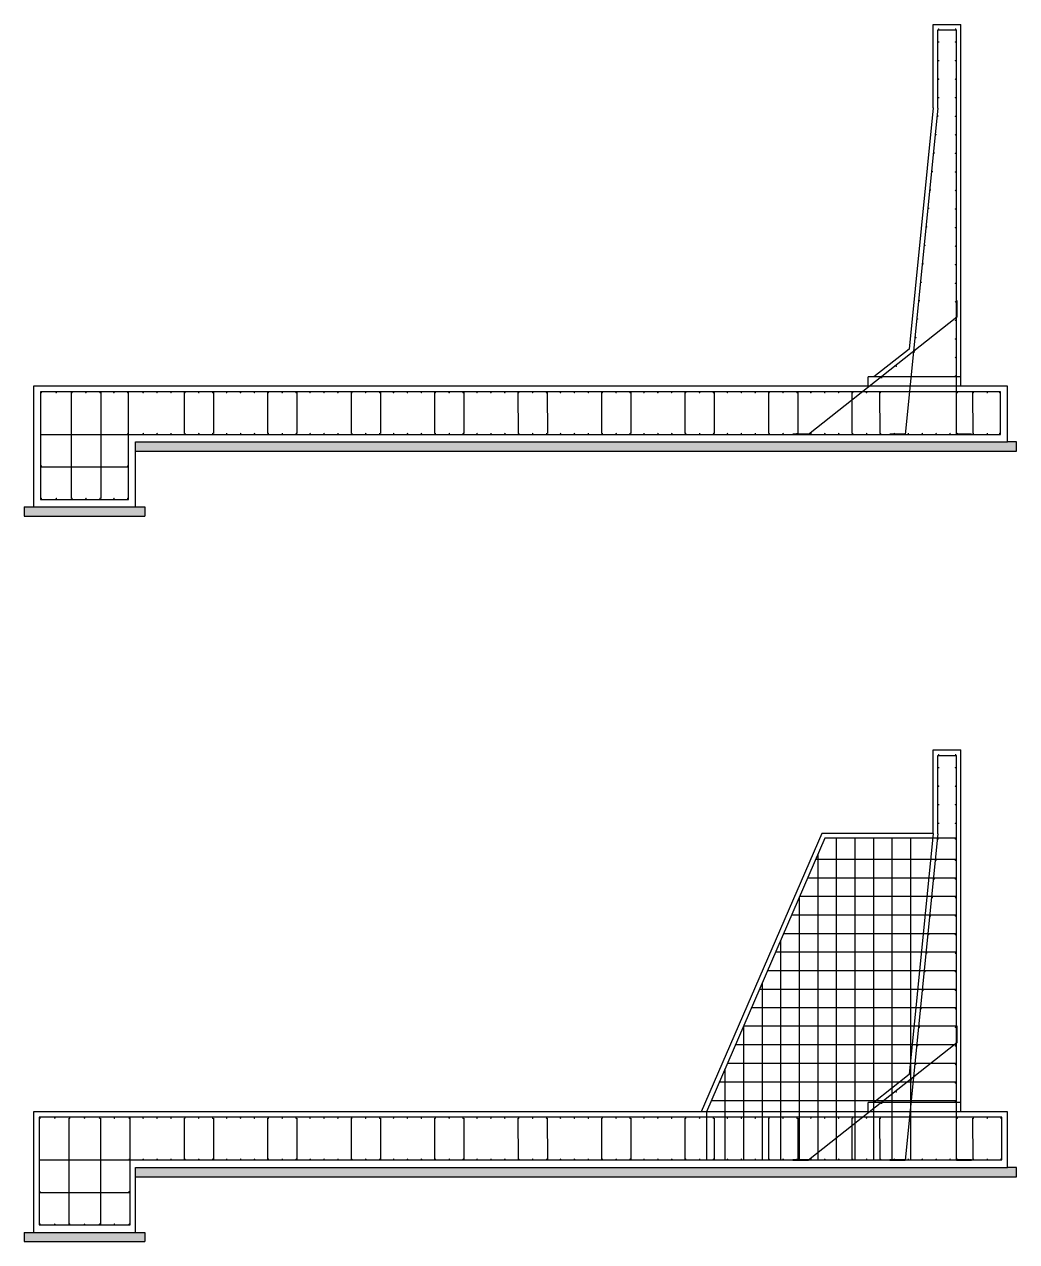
# Model space of a CAD drawing. Header units: centimetres. Extents: x 21448 to 61951, y 7284 to 18464.
# Drawn here: x 54828 to 55898, y 12918 to 14230 of the extents above; entities that cross this region are included whole.
import ezdxf

# ---------------------------------------------------------------- set-up
doc = ezdxf.new("R2010")
doc.units = ezdxf.units.CM
doc.header["$MEASUREMENT"] = 0
for name, color, linetype, lineweight in [('HATCH', 250, 'Continuous', 9), ('THAY', 7, 'Continuous', 25), ('THEPDAI', 3, 'Continuous', 30), ('THEPDOC', 1, 'Continuous', 40)]:
    doc.layers.add(name, color=color, linetype=linetype, lineweight=lineweight)
doc.layers.add('Thep chu', color=1, linetype='Continuous')

msp = doc.modelspace()

# ---------------------------------------------------------------- hatches: boundary and pattern name
at = {"layer": 'HATCH'}
h = msp.add_hatch(dxfattribs=at)
h.set_pattern_fill('AR-CONC', color=256, style=0)
h.set_pattern_definition([(50, (0, 0), (7.1726018, -0.62752135), [0.75, -8.25]), (355, (0, 0), (-1.3875133, 7.5219213), [0.6, -6.6]), (100.4514, (0.598, -0.052), (5.7850938, 6.8943954), [0.6374019, -7.0114211]), (46.1842, (0, 2), (10.6724105, -1.6551901), [1.125, -12.375]), (96.6356, (0.889, 1.862), (9.346627, 9.7411787), [0.9561029, -10.51713]), (351.1842, (0, 2), (9.3466195, 9.741186), [0.9, -9.9]), (21, (1, 1.5), (5.9690705, -4.0261889), [0.75, -8.25]), (326, (1, 1.5), (2.4331533, 7.25150045), [0.6, -6.6]), (71.4514, (1.4974, 1.1645), (8.4022263, 3.225305), [0.6374019, -7.0114211]), (37.5, (0, 0), (0.12159855, 3.32893854), [0, -6.52, 0, -6.7, 0, -6.625]), (7.5, (0, 0), (2.63069537, 3.94411712), [0, -3.82, 0, -6.37, 0, -2.525]), (327.5, (-2.23, 0), (5.33822436, -0.22554872), [0, -2.5, 0, -7.8, 0, -10.35]), (317.5, (-3.23, 0), (5.8318617, 1.00104982), [0, -3.25, 0, -5.18, 0, -7.35])])
h.paths.add_polyline_path([(55897.8, 13780.1), (55887.8, 13780.1), (54947.8, 13780.1), (54947.8, 13770.1), (55897.8, 13770.1)])
h.paths.add_polyline_path([(54957.8, 13710.1), (54947.8, 13710.1), (54837.8, 13710.1), (54827.8, 13710.1), (54827.8, 13700.1), (54957.8, 13700.1)])
h = msp.add_hatch(dxfattribs=at)
h.set_pattern_fill('AR-CONC', color=256, style=0)
h.set_pattern_definition([(50, (0, -782.139), (7.1726018, -0.62752135), [0.75, -8.25]), (355, (0, -782.139), (-1.3875133, 7.5219213), [0.6, -6.6]), (100.4514, (0.598, -782.1916), (5.7850938, 6.8943954), [0.6374019, -7.0114211]), (46.1842, (0, -780.139), (10.6724105, -1.6551901), [1.125, -12.375]), (96.6356, (0.889, -780.277), (9.346627, 9.7411787), [0.9561029, -10.51713]), (351.1842, (0, -780.139), (9.3466195, 9.741186), [0.9, -9.9]), (21, (1, -780.639), (5.9690705, -4.0261889), [0.75, -8.25]), (326, (1, -780.639), (2.4331533, 7.25150045), [0.6, -6.6]), (71.4514, (1.4974, -780.975), (8.4022263, 3.225305), [0.6374019, -7.0114211]), (37.5, (0, -782.1393), (0.12159855, 3.32893854), [0, -6.52, 0, -6.7, 0, -6.625]), (7.5, (0, -782.1393), (2.63069537, 3.94411712), [0, -3.82, 0, -6.37, 0, -2.525]), (327.5, (-2.23, -782.1393), (5.33822436, -0.22554872), [0, -2.5, 0, -7.8, 0, -10.35]), (317.5, (-3.23, -782.1393), (5.8318617, 1.00104982), [0, -3.25, 0, -5.18, 0, -7.35])])
h.paths.add_polyline_path([(55897.8, 12998), (55887.8, 12998), (54947.8, 12998), (54947.8, 12988), (55897.8, 12988)])
h.paths.add_polyline_path([(54957.8, 12928), (54947.8, 12928), (54837.8, 12928), (54827.8, 12928), (54827.8, 12918), (54957.8, 12918)])

# ---------------------------------------------------------------- linework, layer by layer
at = {"layer": 'THAY', "color": 6}
for p, q in [((55807.8, 14140.1), (55807.8, 14230.1)), ((55807.8, 14230.1), (55837.8, 14230.1)), ((55837.8, 13840.1), (55837.8, 14230.1)), ((55807.8, 14140.1), (55781.8, 13880.1)), ((55781.8, 13880.1), (55743.9, 13850.1)), ((55837.8, 13850.1), (55737.8, 13850.1)), ((55737.8, 13840.1), (55737.8, 13850.1)), ((55807.8, 13358), (55807.8, 13448)), ((55807.8, 13448), (55837.8, 13448)), ((55837.8, 13058), (55837.8, 13448)), ((55687.8, 13358), (55557.8, 13058)), ((55807.8, 13358), (55687.8, 13358)), ((55807.8, 13358), (55781.8, 13098)), ((55781.8, 13098), (55743.9, 13068)), ((55837.8, 13068), (55737.8, 13068)), ((55737.8, 13058), (55737.8, 13068))]:
    msp.add_line(p, q, dxfattribs=at)
at = {"layer": 'THAY'}
for p, q in [((55887.8, 13840.1), (54837.8, 13840.1)), ((54837.8, 13840.1), (54837.8, 13780.1)), ((55887.8, 13780.1), (55887.8, 13840.1)), ((54837.8, 13780.1), (54837.8, 13710.1)), ((54947.8, 13780.1), (55887.8, 13780.1)), ((54947.8, 13710.1), (54947.8, 13780.1)), ((55897.8, 13780.1), (55887.8, 13780.1)), ((55897.8, 13770.1), (55897.8, 13780.1)), ((54947.8, 13770.1), (55897.8, 13770.1)), ((54827.8, 13710.1), (54827.8, 13700.1)), ((54827.8, 13710.1), (54837.8, 13710.1)), ((54827.8, 13700.1), (54957.8, 13700.1)), ((54837.8, 13710.1), (54947.8, 13710.1)), ((54837.8, 13710.1), (54947.8, 13710.1)), ((54947.8, 13710.1), (54957.8, 13710.1)), ((54957.8, 13710.1), (54957.8, 13700.1)), ((55887.8, 13058), (54837.8, 13058)), ((54837.8, 13058), (54837.8, 12998)), ((55887.8, 12998), (55887.8, 13058)), ((54837.8, 12998), (54837.8, 12928)), ((54947.8, 12998), (55887.8, 12998)), ((54947.8, 12928), (54947.8, 12998)), ((55897.8, 12998), (55887.8, 12998)), ((55897.8, 12988), (55897.8, 12998)), ((54947.8, 12988), (55897.8, 12988)), ((54827.8, 12928), (54827.8, 12918)), ((54827.8, 12928), (54837.8, 12928)), ((54837.8, 12928), (54947.8, 12928)), ((54837.8, 12928), (54947.8, 12928)), ((54947.8, 12928), (54957.8, 12928)), ((54957.8, 12928), (54957.8, 12918)), ((54827.8, 12918), (54957.8, 12918))]:
    msp.add_line(p, q, dxfattribs=at)
at = {"layer": 'Thep chu'}
for p, q in [((55812.8, 14224.1), (55832.8, 14224.1)), ((55812.8, 14139.6), (55812.8, 14224.1)), ((55832.8, 13788), (55832.8, 14224.1)), ((55812.8, 14139.6), (55777.6, 13788)), ((55833.2, 13914.4), (55673.4, 13788)), ((55880.3, 13834.1), (54845.3, 13834.1)), ((55880.3, 13788.1), (55880.3, 13834.1)), ((54845.3, 13788.1), (55880.3, 13788.1)), ((54845.3, 13718.1), (54940.3, 13718.1)), ((55812.8, 13357.5), (55812.8, 13442)), ((55812.8, 13442), (55832.8, 13442)), ((55832.8, 13005.8), (55832.8, 13442)), ((55691.1, 13353), (55563.3, 13058)), ((55832.8, 13353), (55691.1, 13353)), ((55703.3, 13353), (55703.3, 13006)), ((55723.3, 13353), (55723.3, 13006)), ((55743.3, 13353), (55743.3, 13006)), ((55763.3, 13353), (55763.3, 13006)), ((55812.8, 13357.5), (55777.6, 13005.8)), ((55783.3, 13353), (55783.3, 13006)), ((55683.3, 13334.9), (55683.3, 13006)), ((55832.8, 13329.8), (55681.1, 13329.8)), ((55832.8, 13309.7), (55672.4, 13309.7)), ((55663.3, 13288.7), (55663.3, 13006)), ((55832.8, 13289.9), (55663.8, 13289.9)), ((55832.8, 13269.8), (55655.1, 13269.8)), ((55643.3, 13242.6), (55643.3, 13006)), ((55832.8, 13249.9), (55646.4, 13249.9)), ((55832.8, 13229.9), (55637.8, 13229.9)), ((55832.8, 13209.8), (55629.1, 13209.8)), ((55832.8, 13189.7), (55620.4, 13189.7)), ((55623.3, 13196.4), (55623.3, 13006)), ((55832.8, 13169.9), (55611.8, 13169.9)), ((55832.8, 13150.1), (55603.2, 13150.1)), ((55603.3, 13150.3), (55603.3, 13006)), ((55832.8, 13130.1), (55594.5, 13130.1)), ((55833.2, 13132.2), (55673.4, 13005.8)), ((55832.8, 13110), (55585.8, 13110)), ((55583.3, 13104.1), (55583.3, 13006)), ((55832.8, 13090), (55577.2, 13090)), ((55832.8, 13069.9), (55568.5, 13069.9)), ((55563.3, 13058), (55563.3, 13006)), ((55881.8, 13052), (54843.8, 13052)), ((55881.8, 13006), (55881.8, 13052)), ((54843.8, 13006), (55881.8, 13006)), ((54843.8, 12936), (54941.8, 12936))]:
    msp.add_line(p, q, dxfattribs=at)
at = {"layer": 'THEPDAI'}
for p, q in [((54845.3, 13834.1), (54845.3, 13780.1)), ((54878.4, 13833.2), (54878.4, 13719)), ((54910.3, 13833.2), (54910.3, 13719)), ((54940.3, 13718.1), (54940.3, 13834.1)), ((55000.1, 13833.2), (55000.2, 13789)), ((55031.7, 13833.2), (55031.8, 13789)), ((55090.1, 13833.2), (55090.2, 13789)), ((55121.7, 13833.2), (55121.8, 13789)), ((55180.1, 13833.2), (55180.2, 13789)), ((55211.7, 13833.2), (55211.8, 13789)), ((55270.1, 13833.2), (55270.2, 13789)), ((55301.7, 13833.2), (55301.8, 13789)), ((55360.1, 13833.2), (55360.2, 13789)), ((55391.7, 13833.2), (55391.8, 13789)), ((55450.1, 13833.2), (55450.2, 13789)), ((55481.7, 13833.2), (55481.8, 13789)), ((55540.1, 13833.2), (55540.2, 13789)), ((55571.7, 13833.2), (55571.8, 13789)), ((55630.1, 13833.2), (55630.2, 13789)), ((55661.7, 13833.2), (55661.8, 13789)), ((55720.1, 13833.2), (55720.2, 13789)), ((55750.1, 13833.2), (55750.2, 13789)), ((55850.3, 13833.2), (55850.4, 13789)), ((54845.3, 13780.1), (54845.3, 13718.1)), ((54845.3, 13753.1), (54940.3, 13753.1)), ((54843.8, 13052), (54843.8, 12998)), ((54875.9, 13051.1), (54875.9, 12936.8)), ((54909.8, 13051.1), (54909.8, 12936.8)), ((54941.8, 12936), (54941.8, 13052)), ((55000.1, 13051.1), (55000.2, 13006.8)), ((55031.7, 13051.1), (55031.8, 13006.8)), ((55090.1, 13051.1), (55090.2, 13006.8)), ((55121.7, 13051.1), (55121.8, 13006.8)), ((55180.1, 13051.1), (55180.2, 13006.8)), ((55211.7, 13051.1), (55211.8, 13006.8)), ((55270.1, 13051.1), (55270.2, 13006.8)), ((55301.7, 13051.1), (55301.8, 13006.8)), ((55360.1, 13051.1), (55360.2, 13006.8)), ((55391.7, 13051.1), (55391.8, 13006.8)), ((55450.1, 13051.1), (55450.2, 13006.8)), ((55481.7, 13051.1), (55481.8, 13006.8)), ((55540.1, 13051.1), (55540.2, 13006.8)), ((55571.7, 13051.1), (55571.8, 13006.8)), ((55630.1, 13051.1), (55630.2, 13006.8)), ((55661.7, 13051.1), (55661.8, 13006.8)), ((55720.1, 13051.1), (55720.2, 13006.8)), ((55750.1, 13051.1), (55750.2, 13006.8)), ((55850.3, 13051.1), (55850.4, 13006.8)), ((54843.8, 12998), (54843.8, 12936)), ((54843.8, 12971), (54941.8, 12971))]:
    msp.add_line(p, q, dxfattribs=at)
at = {"layer": 'THEPDOC'}
for p, q in [((55833.2, 13914.4), (55833.2, 13932.6)), ((55673.4, 13788), (55656.4, 13788)), ((55777.6, 13788), (55760.9, 13788)), ((55849.3, 13788), (55832.8, 13788)), ((55833.2, 13132.2), (55833.2, 13150.5)), ((55673.4, 13005.8), (55656.4, 13005.8)), ((55777.6, 13005.8), (55760.9, 13005.8)), ((55849.3, 13005.8), (55832.8, 13005.8))]:
    msp.add_line(p, q, dxfattribs=at)
at = {"layer": 'THEPDOC', "const_width": 0.8}
for points in [[(55813.3, 14225, 1), (55814.1, 14225, 1)], [(55832.4, 14225, -1), (55831.6, 14225, -1)], [(55814.2, 14211, -1), (55813.4, 14211, -1)], [(55831.5, 14211, 1), (55832.3, 14211, 1)], [(55814.2, 14191, -1), (55813.4, 14191, -1)], [(55831.5, 14191, 1), (55832.3, 14191, 1)], [(55814.2, 14171, -1), (55813.4, 14171, -1)], [(55831.5, 14171, 1), (55832.3, 14171, 1)], [(55814.2, 14151, -1), (55813.4, 14151, -1)], [(55831.5, 14151, 1), (55832.3, 14151, 1)], [(55812.4, 14131.2, 1), (55813.2, 14131.2, 1)], [(55831.5, 14131, 1), (55832.3, 14131, 1)], [(55810.4, 14111.3, 1), (55811.2, 14111.3, 1)], [(55831.5, 14111, 1), (55832.3, 14111, 1)], [(55808.5, 14091.4, 1), (55809.3, 14091.4, 1)], [(55831.5, 14091, 1), (55832.3, 14091, 1)], [(55806.5, 14071.5, 1), (55807.3, 14071.5, 1)], [(55831.5, 14071, 1), (55832.3, 14071, 1)], [(55804.4, 14051.6, 1), (55805.2, 14051.6, 1)], [(55831.5, 14051, 1), (55832.3, 14051, 1)], [(55802.6, 14031.7, 1), (55803.4, 14031.7, 1)], [(55831.5, 14031, 1), (55832.3, 14031, 1)], [(55800.4, 14011.8, 1), (55801.2, 14011.8, 1)], [(55831.5, 14011, 1), (55832.3, 14011, 1)], [(55798.5, 13991.9, 1), (55799.3, 13991.9, 1)], [(55831.5, 13991, 1), (55832.3, 13991, 1)], [(55796.5, 13972, 1), (55797.3, 13972, 1)], [(55831.5, 13971, 1), (55832.3, 13971, 1)], [(55794.5, 13952.1, 1), (55795.3, 13952.1, 1)], [(55831.5, 13951, 1), (55832.3, 13951, 1)], [(55792.5, 13932.3, 1), (55793.3, 13932.3, 1)], [(55831.5, 13931, 1), (55832.3, 13931, 1)], [(55790.5, 13912.4, 1), (55791.3, 13912.4, 1)], [(55831.5, 13911, 1), (55832.3, 13911, 1)], [(55788.7, 13892.5, 1), (55789.5, 13892.5, 1)], [(55831.5, 13891, 1), (55832.3, 13891, 1)], [(55787.1, 13877, 1), (55787.9, 13877, 1)], [(55831.5, 13871, 1), (55832.3, 13871, 1)], [(55767.6, 13861.5, 1), (55768.4, 13861.5, 1)], [(55751.9, 13849.2, 1), (55752.7, 13849.2, 1)], [(55831.5, 13851, 1), (55832.3, 13851, 1)], [(54845.8, 13833.2, -1), (54846.6, 13833.2, -1)], [(54861.8, 13833.2, -1), (54862.6, 13833.2, -1)], [(54878.8, 13833.2, -1), (54879.6, 13833.2, -1)], [(54893.8, 13833.2, -1), (54894.6, 13833.2, -1)], [(54909, 13833.2, -1), (54909.8, 13833.2, -1)], [(54924, 13833.2, -1), (54924.8, 13833.2, -1)], [(54939, 13833.2, -1), (54939.8, 13833.2, -1)], [(54955.5, 13833.2, -1), (54956.3, 13833.2, -1)], [(54970.5, 13833.2, -1), (54971.3, 13833.2, -1)], [(54985.5, 13833.2, -1), (54986.3, 13833.2, -1)], [(55000.5, 13833.2, -1), (55001.3, 13833.2, -1)], [(55015.5, 13833.2, -1), (55016.3, 13833.2, -1)], [(55030.5, 13833.2, -1), (55031.3, 13833.2, -1)], [(55045.5, 13833.2, -1), (55046.3, 13833.2, -1)], [(55060.5, 13833.2, -1), (55061.3, 13833.2, -1)], [(55075.5, 13833.2, -1), (55076.3, 13833.2, -1)], [(55090.5, 13833.2, -1), (55091.3, 13833.2, -1)], [(55105.5, 13833.2, -1), (55106.3, 13833.2, -1)], [(55120.5, 13833.2, -1), (55121.3, 13833.2, -1)], [(55135.5, 13833.2, -1), (55136.3, 13833.2, -1)], [(55150.5, 13833.2, -1), (55151.3, 13833.2, -1)], [(55165.5, 13833.2, -1), (55166.3, 13833.2, -1)], [(55180.5, 13833.2, -1), (55181.3, 13833.2, -1)], [(55195.5, 13833.2, -1), (55196.3, 13833.2, -1)], [(55210.5, 13833.2, -1), (55211.3, 13833.2, -1)], [(55225.5, 13833.2, -1), (55226.3, 13833.2, -1)], [(55240.5, 13833.2, -1), (55241.3, 13833.2, -1)], [(55255.5, 13833.2, -1), (55256.3, 13833.2, -1)], [(55270.5, 13833.2, -1), (55271.3, 13833.2, -1)], [(55285.5, 13833.2, -1), (55286.3, 13833.2, -1)], [(55300.5, 13833.2, -1), (55301.3, 13833.2, -1)], [(55315.5, 13833.2, -1), (55316.3, 13833.2, -1)], [(55330.5, 13833.2, -1), (55331.3, 13833.2, -1)], [(55345.5, 13833.2, -1), (55346.3, 13833.2, -1)], [(55360.5, 13833.2, -1), (55361.3, 13833.2, -1)], [(55375.5, 13833.2, -1), (55376.3, 13833.2, -1)], [(55390.5, 13833.2, -1), (55391.3, 13833.2, -1)], [(55405.5, 13833.2, -1), (55406.3, 13833.2, -1)], [(55420.5, 13833.2, -1), (55421.3, 13833.2, -1)], [(55435.5, 13833.2, -1), (55436.3, 13833.2, -1)], [(55450.5, 13833.2, -1), (55451.3, 13833.2, -1)], [(55465.5, 13833.2, -1), (55466.3, 13833.2, -1)], [(55480.5, 13833.2, -1), (55481.3, 13833.2, -1)], [(55495.5, 13833.2, -1), (55496.3, 13833.2, -1)], [(55510.5, 13833.2, -1), (55511.3, 13833.2, -1)], [(55525.5, 13833.2, -1), (55526.3, 13833.2, -1)], [(55540.5, 13833.2, -1), (55541.3, 13833.2, -1)], [(55555.5, 13833.2, -1), (55556.3, 13833.2, -1)], [(55570.5, 13833.2, -1), (55571.3, 13833.2, -1)], [(55585.5, 13833.2, -1), (55586.3, 13833.2, -1)], [(55600.5, 13833.2, -1), (55601.3, 13833.2, -1)], [(55615.5, 13833.2, -1), (55616.3, 13833.2, -1)], [(55630.5, 13833.2, -1), (55631.3, 13833.2, -1)], [(55645.5, 13833.2, -1), (55646.3, 13833.2, -1)], [(55660.5, 13833.2, -1), (55661.3, 13833.2, -1)], [(55675.5, 13833.2, -1), (55676.3, 13833.2, -1)], [(55690.5, 13833.2, -1), (55691.3, 13833.2, -1)], [(55705.5, 13833.2, -1), (55706.3, 13833.2, -1)], [(55720.5, 13833.2, -1), (55721.3, 13833.2, -1)], [(55735.5, 13833.2, -1), (55736.3, 13833.2, -1)], [(55750.5, 13833.2, -1), (55751.3, 13833.2, -1)], [(55833.3, 13833.2, -1), (55834.1, 13833.2, -1)], [(55850.7, 13833.2, -1), (55851.5, 13833.2, -1)], [(55865.7, 13833.2, -1), (55866.5, 13833.2, -1)], [(55879.1, 13833.2, 1), (55879.9, 13833.2, 1)], [(54939.1, 13789, 1), (54939.9, 13789, 1)], [(54955.6, 13789, 1), (54956.4, 13789, 1)], [(54970.6, 13789, 1), (54971.4, 13789, 1)], [(54985.6, 13789, 1), (54986.4, 13789, 1)], [(55000.6, 13789, 1), (55001.4, 13789, 1)], [(55015.6, 13789, 1), (55016.4, 13789, 1)], [(55030.6, 13789, 1), (55031.4, 13789, 1)], [(55045.6, 13789, 1), (55046.4, 13789, 1)], [(55060.6, 13789, 1), (55061.4, 13789, 1)], [(55075.6, 13789, 1), (55076.4, 13789, 1)], [(55090.6, 13789, 1), (55091.4, 13789, 1)], [(55105.6, 13789, 1), (55106.4, 13789, 1)], [(55120.6, 13789, 1), (55121.4, 13789, 1)], [(55135.6, 13789, 1), (55136.4, 13789, 1)], [(55150.6, 13789, 1), (55151.4, 13789, 1)], [(55165.6, 13789, 1), (55166.4, 13789, 1)], [(55180.6, 13789, 1), (55181.4, 13789, 1)], [(55195.6, 13789, 1), (55196.4, 13789, 1)], [(55210.6, 13789, 1), (55211.4, 13789, 1)], [(55225.6, 13789, 1), (55226.4, 13789, 1)], [(55240.6, 13789, 1), (55241.4, 13789, 1)], [(55255.6, 13789, 1), (55256.4, 13789, 1)], [(55270.6, 13789, 1), (55271.4, 13789, 1)], [(55285.6, 13789, 1), (55286.4, 13789, 1)], [(55300.6, 13789, 1), (55301.4, 13789, 1)], [(55315.6, 13789, 1), (55316.4, 13789, 1)], [(55330.6, 13789, 1), (55331.4, 13789, 1)], [(55345.6, 13789, 1), (55346.4, 13789, 1)], [(55360.6, 13789, 1), (55361.4, 13789, 1)], [(55375.6, 13789, 1), (55376.4, 13789, 1)], [(55390.6, 13789, 1), (55391.4, 13789, 1)], [(55405.6, 13789, 1), (55406.4, 13789, 1)], [(55420.6, 13789, 1), (55421.4, 13789, 1)], [(55435.6, 13789, 1), (55436.4, 13789, 1)], [(55450.6, 13789, 1), (55451.4, 13789, 1)], [(55465.6, 13789, 1), (55466.4, 13789, 1)], [(55480.6, 13789, 1), (55481.4, 13789, 1)], [(55495.6, 13789, 1), (55496.4, 13789, 1)], [(55510.6, 13789, 1), (55511.4, 13789, 1)], [(55525.6, 13789, 1), (55526.4, 13789, 1)], [(55540.6, 13789, 1), (55541.4, 13789, 1)], [(55555.6, 13789, 1), (55556.4, 13789, 1)], [(55570.6, 13789, 1), (55571.4, 13789, 1)], [(55585.6, 13789, 1), (55586.4, 13789, 1)], [(55600.6, 13789, 1), (55601.4, 13789, 1)], [(55615.6, 13789, 1), (55616.4, 13789, 1)], [(55630.6, 13789, 1), (55631.4, 13789, 1)], [(55645.6, 13789, 1), (55646.4, 13789, 1)], [(55660.6, 13789, 1), (55661.4, 13789, 1)], [(55675.6, 13789, 1), (55676.4, 13789, 1)], [(55690.6, 13789, 1), (55691.4, 13789, 1)], [(55705.6, 13789, 1), (55706.4, 13789, 1)], [(55720.6, 13789, 1), (55721.4, 13789, 1)], [(55735.6, 13789, 1), (55736.4, 13789, 1)], [(55750.6, 13789, 1), (55751.4, 13789, 1)], [(55765.6, 13789, 1), (55766.4, 13789, 1)], [(55780.6, 13789, 1), (55781.4, 13789, 1)], [(55795.6, 13789, 1), (55796.4, 13789, 1)], [(55810.6, 13789, 1), (55811.4, 13789, 1)], [(55825.6, 13789, 1), (55826.4, 13789, 1)], [(55833.4, 13789, 1), (55834.2, 13789, 1)], [(55850.8, 13789, 1), (55851.6, 13789, 1)], [(55865.8, 13789, 1), (55866.6, 13789, 1)], [(55879.1, 13789.1, 1), (55879.9, 13789.1, 1)], [(54845.8, 13754, 1), (54846.6, 13754, 1)], [(54939, 13754, 1), (54939.8, 13754, 1)], [(54845.8, 13719, 1), (54846.6, 13719, 1)], [(54861.8, 13719, 1), (54862.6, 13719, 1)], [(54878.8, 13719, 1), (54879.6, 13719, 1)], [(54893.8, 13719, 1), (54894.6, 13719, 1)], [(54909, 13719, 1), (54909.8, 13719, 1)], [(54924, 13719, 1), (54924.8, 13719, 1)], [(54939, 13719, 1), (54939.8, 13719, 1)], [(55813.3, 13442.8, 1), (55814.1, 13442.8, 1)], [(55832.4, 13442.8, -1), (55831.6, 13442.8, -1)], [(55814.2, 13428.9, -1), (55813.4, 13428.9, -1)], [(55831.5, 13428.9, 1), (55832.3, 13428.9, 1)], [(55814.2, 13408.9, -1), (55813.4, 13408.9, -1)], [(55831.5, 13408.9, 1), (55832.3, 13408.9, 1)], [(55814.2, 13388.9, -1), (55813.4, 13388.9, -1)], [(55831.5, 13388.9, 1), (55832.3, 13388.9, 1)], [(55814.2, 13368.9, -1), (55813.4, 13368.9, -1)], [(55831.5, 13368.9, 1), (55832.3, 13368.9, 1)], [(55812.7, 13352, 1), (55813.5, 13352, 1)], [(55831.5, 13352, 1), (55832.3, 13352, 1)], [(55810.4, 13329, 1), (55811.2, 13329, 1)], [(55831.5, 13328.9, 1), (55832.3, 13328.9, 1)], [(55808.5, 13308.9, 1), (55809.3, 13308.9, 1)], [(55831.5, 13308.9, 1), (55832.3, 13308.9, 1)], [(55806.4, 13288.9, 1), (55807.2, 13288.9, 1)], [(55831.5, 13288.9, 1), (55832.3, 13288.9, 1)], [(55804.4, 13269, 1), (55805.2, 13269, 1)], [(55831.5, 13268.9, 1), (55832.3, 13268.9, 1)], [(55802.4, 13249, 1), (55803.2, 13249, 1)], [(55831.5, 13248.9, 1), (55832.3, 13248.9, 1)], [(55800.4, 13229, 1), (55801.2, 13229, 1)], [(55831.5, 13228.9, 1), (55832.3, 13228.9, 1)], [(55798.4, 13209, 1), (55799.2, 13209, 1)], [(55831.5, 13208.9, 1), (55832.3, 13208.9, 1)], [(55796.5, 13188.9, 1), (55797.3, 13188.9, 1)], [(55831.5, 13188.9, 1), (55832.3, 13188.9, 1)], [(55794.4, 13169, 1), (55795.2, 13169, 1)], [(55831.5, 13168.9, 1), (55832.3, 13168.9, 1)], [(55792.5, 13149.2, 1), (55793.3, 13149.2, 1)], [(55831.5, 13148.9, 1), (55832.3, 13148.9, 1)], [(55790.5, 13129.2, 1), (55791.3, 13129.2, 1)], [(55831.5, 13128.9, 1), (55832.3, 13128.9, 1)], [(55788.6, 13109.1, 1), (55789.4, 13109.1, 1)], [(55831.5, 13108.9, 1), (55832.3, 13108.9, 1)], [(55783.9, 13092.3, 1), (55784.7, 13092.3, 1)], [(55831.5, 13088.9, 1), (55832.3, 13088.9, 1)], [(55767.6, 13079.3, 1), (55768.4, 13079.3, 1)], [(55831.5, 13068.9, 1), (55832.3, 13068.9, 1)], [(55751.9, 13067, 1), (55752.7, 13067, 1)], [(54844.3, 13051.1, -1), (54845.1, 13051.1, -1)], [(54860.3, 13051.1, -1), (54861.1, 13051.1, -1)], [(54876.3, 13051.1, -1), (54877.1, 13051.1, -1)], [(54892.3, 13051.1, -1), (54893.1, 13051.1, -1)], [(54908.5, 13051.1, -1), (54909.3, 13051.1, -1)], [(54924.5, 13051.1, -1), (54925.3, 13051.1, -1)], [(54940.5, 13051.1, -1), (54941.3, 13051.1, -1)], [(54955.5, 13051.1, -1), (54956.3, 13051.1, -1)], [(54970.5, 13051.1, -1), (54971.3, 13051.1, -1)], [(54985.5, 13051.1, -1), (54986.3, 13051.1, -1)], [(55000.5, 13051.1, -1), (55001.3, 13051.1, -1)], [(55015.5, 13051.1, -1), (55016.3, 13051.1, -1)], [(55030.5, 13051.1, -1), (55031.3, 13051.1, -1)], [(55045.5, 13051.1, -1), (55046.3, 13051.1, -1)], [(55060.5, 13051.1, -1), (55061.3, 13051.1, -1)], [(55075.5, 13051.1, -1), (55076.3, 13051.1, -1)], [(55090.5, 13051.1, -1), (55091.3, 13051.1, -1)], [(55105.5, 13051.1, -1), (55106.3, 13051.1, -1)], [(55120.5, 13051.1, -1), (55121.3, 13051.1, -1)], [(55135.5, 13051.1, -1), (55136.3, 13051.1, -1)], [(55150.5, 13051.1, -1), (55151.3, 13051.1, -1)], [(55165.5, 13051.1, -1), (55166.3, 13051.1, -1)], [(55180.5, 13051.1, -1), (55181.3, 13051.1, -1)], [(55195.5, 13051.1, -1), (55196.3, 13051.1, -1)], [(55210.5, 13051.1, -1), (55211.3, 13051.1, -1)], [(55225.5, 13051.1, -1), (55226.3, 13051.1, -1)], [(55240.5, 13051.1, -1), (55241.3, 13051.1, -1)], [(55255.5, 13051.1, -1), (55256.3, 13051.1, -1)], [(55270.5, 13051.1, -1), (55271.3, 13051.1, -1)], [(55285.5, 13051.1, -1), (55286.3, 13051.1, -1)], [(55300.5, 13051.1, -1), (55301.3, 13051.1, -1)], [(55315.5, 13051.1, -1), (55316.3, 13051.1, -1)], [(55330.5, 13051.1, -1), (55331.3, 13051.1, -1)], [(55345.5, 13051.1, -1), (55346.3, 13051.1, -1)], [(55360.5, 13051.1, -1), (55361.3, 13051.1, -1)], [(55375.5, 13051.1, -1), (55376.3, 13051.1, -1)], [(55390.5, 13051.1, -1), (55391.3, 13051.1, -1)], [(55405.5, 13051.1, -1), (55406.3, 13051.1, -1)], [(55420.5, 13051.1, -1), (55421.3, 13051.1, -1)], [(55435.5, 13051.1, -1), (55436.3, 13051.1, -1)], [(55450.5, 13051.1, -1), (55451.3, 13051.1, -1)], [(55465.5, 13051.1, -1), (55466.3, 13051.1, -1)], [(55480.5, 13051.1, -1), (55481.3, 13051.1, -1)], [(55495.5, 13051.1, -1), (55496.3, 13051.1, -1)], [(55510.5, 13051.1, -1), (55511.3, 13051.1, -1)], [(55525.5, 13051.1, -1), (55526.3, 13051.1, -1)], [(55540.5, 13051.1, -1), (55541.3, 13051.1, -1)], [(55555.5, 13051.1, -1), (55556.3, 13051.1, -1)], [(55570.5, 13051.1, -1), (55571.3, 13051.1, -1)], [(55585.5, 13051.1, -1), (55586.3, 13051.1, -1)], [(55600.5, 13051.1, -1), (55601.3, 13051.1, -1)], [(55615.5, 13051.1, -1), (55616.3, 13051.1, -1)], [(55630.5, 13051.1, -1), (55631.3, 13051.1, -1)], [(55645.5, 13051.1, -1), (55646.3, 13051.1, -1)], [(55660.5, 13051.1, -1), (55661.3, 13051.1, -1)], [(55675.5, 13051.1, -1), (55676.3, 13051.1, -1)], [(55690.5, 13051.1, -1), (55691.3, 13051.1, -1)], [(55705.5, 13051.1, -1), (55706.3, 13051.1, -1)], [(55720.5, 13051.1, -1), (55721.3, 13051.1, -1)], [(55735.5, 13051.1, -1), (55736.3, 13051.1, -1)], [(55750.5, 13051.1, -1), (55751.3, 13051.1, -1)], [(55833.3, 13051.1, -1), (55834.1, 13051.1, -1)], [(55850.7, 13051.1, -1), (55851.5, 13051.1, -1)], [(55865.7, 13051.1, -1), (55866.5, 13051.1, -1)], [(55880.6, 13051.1, 1), (55881.4, 13051.1, 1)], [(54940.6, 13006.8, 1), (54941.4, 13006.8, 1)], [(54955.6, 13006.8, 1), (54956.4, 13006.8, 1)], [(54970.6, 13006.8, 1), (54971.4, 13006.8, 1)], [(54985.6, 13006.8, 1), (54986.4, 13006.8, 1)], [(55000.6, 13006.8, 1), (55001.4, 13006.8, 1)], [(55015.6, 13006.8, 1), (55016.4, 13006.8, 1)], [(55030.6, 13006.8, 1), (55031.4, 13006.8, 1)], [(55045.6, 13006.8, 1), (55046.4, 13006.8, 1)], [(55060.6, 13006.8, 1), (55061.4, 13006.8, 1)], [(55075.6, 13006.8, 1), (55076.4, 13006.8, 1)], [(55090.6, 13006.8, 1), (55091.4, 13006.8, 1)], [(55105.6, 13006.8, 1), (55106.4, 13006.8, 1)], [(55120.6, 13006.8, 1), (55121.4, 13006.8, 1)], [(55135.6, 13006.8, 1), (55136.4, 13006.8, 1)], [(55150.6, 13006.8, 1), (55151.4, 13006.8, 1)], [(55165.6, 13006.8, 1), (55166.4, 13006.8, 1)], [(55180.6, 13006.8, 1), (55181.4, 13006.8, 1)], [(55195.6, 13006.8, 1), (55196.4, 13006.8, 1)], [(55210.6, 13006.8, 1), (55211.4, 13006.8, 1)], [(55225.6, 13006.8, 1), (55226.4, 13006.8, 1)], [(55240.6, 13006.8, 1), (55241.4, 13006.8, 1)], [(55255.6, 13006.8, 1), (55256.4, 13006.8, 1)], [(55270.6, 13006.8, 1), (55271.4, 13006.8, 1)], [(55285.6, 13006.8, 1), (55286.4, 13006.8, 1)], [(55300.6, 13006.8, 1), (55301.4, 13006.8, 1)], [(55315.6, 13006.8, 1), (55316.4, 13006.8, 1)], [(55330.6, 13006.8, 1), (55331.4, 13006.8, 1)], [(55345.6, 13006.8, 1), (55346.4, 13006.8, 1)], [(55360.6, 13006.8, 1), (55361.4, 13006.8, 1)], [(55375.6, 13006.8, 1), (55376.4, 13006.8, 1)], [(55390.6, 13006.8, 1), (55391.4, 13006.8, 1)], [(55405.6, 13006.8, 1), (55406.4, 13006.8, 1)], [(55420.6, 13006.8, 1), (55421.4, 13006.8, 1)], [(55435.6, 13006.8, 1), (55436.4, 13006.8, 1)], [(55450.6, 13006.8, 1), (55451.4, 13006.8, 1)], [(55465.6, 13006.8, 1), (55466.4, 13006.8, 1)], [(55480.6, 13006.8, 1), (55481.4, 13006.8, 1)], [(55495.6, 13006.8, 1), (55496.4, 13006.8, 1)], [(55510.6, 13006.8, 1), (55511.4, 13006.8, 1)], [(55525.6, 13006.8, 1), (55526.4, 13006.8, 1)], [(55540.6, 13006.8, 1), (55541.4, 13006.8, 1)], [(55555.6, 13006.8, 1), (55556.4, 13006.8, 1)], [(55570.6, 13006.8, 1), (55571.4, 13006.8, 1)], [(55585.6, 13006.8, 1), (55586.4, 13006.8, 1)], [(55600.6, 13006.8, 1), (55601.4, 13006.8, 1)], [(55615.6, 13006.8, 1), (55616.4, 13006.8, 1)], [(55630.6, 13006.8, 1), (55631.4, 13006.8, 1)], [(55645.6, 13006.8, 1), (55646.4, 13006.8, 1)], [(55660.6, 13006.8, 1), (55661.4, 13006.8, 1)], [(55675.6, 13006.8, 1), (55676.4, 13006.8, 1)], [(55690.6, 13006.8, 1), (55691.4, 13006.8, 1)], [(55705.6, 13006.8, 1), (55706.4, 13006.8, 1)], [(55720.6, 13006.8, 1), (55721.4, 13006.8, 1)], [(55735.6, 13006.8, 1), (55736.4, 13006.8, 1)], [(55750.6, 13006.8, 1), (55751.4, 13006.8, 1)], [(55765.6, 13006.8, 1), (55766.4, 13006.8, 1)], [(55780.6, 13006.8, 1), (55781.4, 13006.8, 1)], [(55795.6, 13006.8, 1), (55796.4, 13006.8, 1)], [(55810.6, 13006.8, 1), (55811.4, 13006.8, 1)], [(55825.6, 13006.8, 1), (55826.4, 13006.8, 1)], [(55833.4, 13006.8, 1), (55834.2, 13006.8, 1)], [(55850.8, 13006.8, 1), (55851.6, 13006.8, 1)], [(55865.8, 13006.8, 1), (55866.6, 13006.8, 1)], [(55880.6, 13007, 1), (55881.4, 13007, 1)], [(54844.3, 12971.8, 1), (54845.1, 12971.8, 1)], [(54940.5, 12971.8, 1), (54941.3, 12971.8, 1)], [(54844.3, 12936.8, 1), (54845.1, 12936.8, 1)], [(54860.3, 12936.8, 1), (54861.1, 12936.8, 1)], [(54876.3, 12936.8, 1), (54877.1, 12936.8, 1)], [(54892.3, 12936.8, 1), (54893.1, 12936.8, 1)], [(54908.5, 12936.8, 1), (54909.3, 12936.8, 1)], [(54924.5, 12936.8, 1), (54925.3, 12936.8, 1)], [(54940.5, 12936.8, 1), (54941.3, 12936.8, 1)]]:
    msp.add_lwpolyline(points, format="xyb", close=True, dxfattribs=at)

doc.saveas('drawing.dxf')
